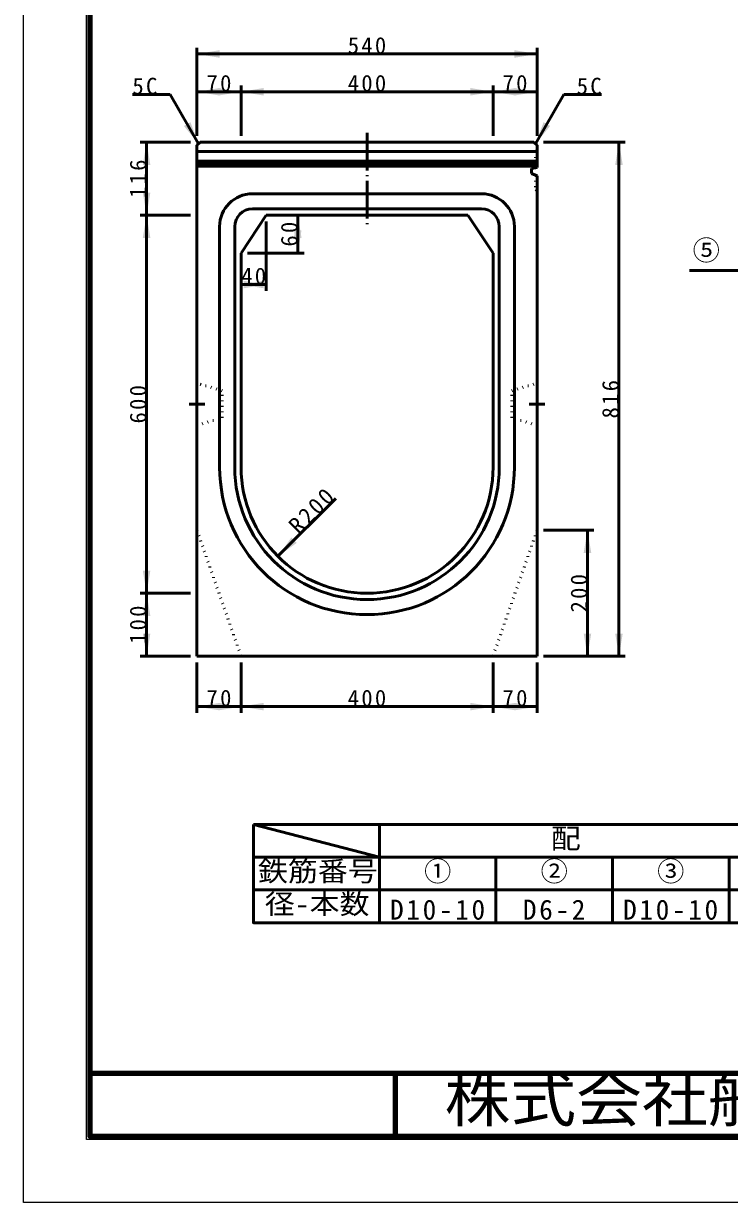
# Model space of a CAD drawing. Units: millimetres, scale not verified. Extents: x -2102 to 2102, y -1485 to 1485.
# Drawn here: x -2102 to -982, y -1485 to 386 of the extents above; entities that cross this region are included whole.
import ezdxf
from ezdxf.enums import TextEntityAlignment as Align

# ---------------------------------------------------------------- set-up
doc = ezdxf.new("R2010")
doc.units = ezdxf.units.MM
doc.header["$LTSCALE"] = 5
doc.header["$PDMODE"] = 32
doc.header["$PDSIZE"] = 2.5
doc.linetypes.add('DOTTED', pattern=[1.75, 0.25, -1.5])
doc.linetypes.add('LONG_DASHED_DOTTED', pattern=[15.25, 12, -1.5, 0.25, -1.5])
doc.layers.add('0-0_V-nasSTD', color=7, linetype='Continuous', lineweight=35)
doc.layers.add('0-1_0', color=7, linetype='Continuous', lineweight=35)
doc.styles.add('ＭＳ ゴシック', font='')
doc.styles.get('ＭＳ ゴシック').set_extended_font_data('MS Gothic')

msp = doc.modelspace()

# ---------------------------------------------------------------- linework, layer by layer
at = {"layer": '0-0_V-nasSTD', "lineweight": 50}
for p, q in [((-1737.5, -885), (-1537.5, -937)), ((-1352.5, -885), (-1537.5, -885)), ((-1167.5, -885), (-1352.5, -885)), ((-982.5, -885), (-1167.5, -885)), ((-797.5, -885), (-982.5, -885)), ((-1737.5, -937), (-1737.5, -989)), ((-1537.5, -937), (-1352.5, -937)), ((-1352.5, -937), (-1167.5, -937)), ((-1167.5, -937), (-982.5, -937))]:
    msp.add_line(p, q, dxfattribs=at)
at = {"layer": '0-0_V-nasSTD', "lineweight": 100}
msp.add_line((-1512.5, -1280), (-1512.5, -1380), dxfattribs=at)
at = {"layer": '0-0_V-nasSTD', "lineweight": 18}
for points in [[(-2102.5, -1485), (-2102.5, 1485), (2102.5, 1485), (2102.5, -1485)], [(-2002.5, -1385), (-2002.5, 1385), (2002.5, 1385), (2002.5, -1385)]]:
    msp.add_lwpolyline(points, close=True, dxfattribs=at)
at = {"layer": '0-0_V-nasSTD', "lineweight": 100}
msp.add_lwpolyline([(-1997.5, 1380), (-1997.5, -1380), (1997.5, -1380), (1997.5, 1380)], close=True, dxfattribs=at)
at = {"layer": '0-0_V-nasSTD', "lineweight": 50}
for points in [[(-1737.5, -885), (-1737.5, -937), (-1572.5, -937)], [(-1537.5, -937), (-1537.5, -885), (-1737.5, -885)], [(-1537.5, -989), (-1537.5, -937), (-1737.5, -937)], [(-1537.5, -937), (-1537.5, -989), (-1352.5, -989), (-1352.5, -937), (-1352.5, -989), (-1167.5, -989), (-1167.5, -937), (-1167.5, -989), (-982.5, -989), (-982.5, -937), (-982.5, -989)], [(-982.5, -989), (-797.5, -989), (-797.5, -937), (-982.5, -937)], [(-1537.5, -989), (-1537.5, -1041), (-1352.5, -1041), (-1352.5, -989), (-1352.5, -1041), (-1167.5, -1041), (-1167.5, -989), (-1167.5, -1041), (-982.5, -1041), (-982.5, -989), (-982.5, -1041)], [(-982.5, -1041), (-797.5, -1041), (-797.5, -989)]]:
    msp.add_lwpolyline(points, dxfattribs=at)
msp.add_lwpolyline([(-1737.5, -989), (-1737.5, -1041), (-1537.5, -1041), (-1537.5, -989)], close=True, dxfattribs=at)
at = {"layer": '0-0_V-nasSTD'}
for points in [[(-1827.218, 338.08), (-1791.218, 332.08), (-1791.218, 344.08)], [(-1323.218, 332.08), (-1323.218, 344.08), (-1287.218, 338.08)], [(-1827.218, 278.08), (-1791.218, 272.08), (-1791.218, 284.08)], [(-1793.218, 272.08), (-1793.218, 284.08), (-1757.218, 278.08)], [(-1757.218, 278.08), (-1721.218, 272.08), (-1721.218, 284.08)], [(-1393.218, 272.08), (-1393.218, 284.08), (-1357.218, 278.08)], [(-1357.218, 278.08), (-1321.218, 272.08), (-1321.218, 284.08)], [(-1323.218, 272.08), (-1323.218, 284.08), (-1287.218, 278.08)], [(-1847.915, 223.757), (-1837.522, 229.757), (-1824.718, 195.58)], [(-1289.718, 195.58), (-1276.915, 229.757), (-1266.522, 223.757)], [(-1913.218, 162.08), (-1907.218, 198.08), (-1901.218, 162.08)], [(-1163.218, 162.08), (-1157.218, 198.08), (-1151.218, 162.08)], [(-1913.218, 118.08), (-1907.218, 82.08), (-1901.218, 118.08)], [(-1913.218, 46.08), (-1907.218, 82.08), (-1901.218, 46.08)], [(-1673.218, 46.08), (-1667.218, 82.08), (-1661.218, 46.08)], [(-1673.218, 58.08), (-1667.218, 22.08), (-1661.218, 58.08)], [(-1757.218, -27.92), (-1721.218, -33.92), (-1721.218, -21.92)], [(-1753.218, -33.92), (-1753.218, -21.92), (-1717.218, -27.92)], [(-1698.64, -459.341), (-1677.427, -429.643), (-1668.941, -438.128)], [(-1213.218, -453.92), (-1207.218, -417.92), (-1201.218, -453.92)], [(-1913.218, -481.92), (-1907.218, -517.92), (-1901.218, -481.92)], [(-1913.218, -553.92), (-1907.218, -517.92), (-1901.218, -553.92)], [(-1913.218, -581.92), (-1907.218, -617.92), (-1901.218, -581.92)], [(-1213.218, -581.92), (-1207.218, -617.92), (-1201.218, -581.92)], [(-1163.218, -581.92), (-1157.218, -617.92), (-1151.218, -581.92)], [(-1827.218, -697.92), (-1791.218, -703.92), (-1791.218, -691.92)], [(-1793.218, -703.92), (-1793.218, -691.92), (-1757.218, -697.92)], [(-1757.218, -697.92), (-1721.218, -703.92), (-1721.218, -691.92)], [(-1393.218, -703.92), (-1393.218, -691.92), (-1357.218, -697.92)], [(-1357.218, -697.92), (-1321.218, -703.92), (-1321.218, -691.92)], [(-1323.218, -703.92), (-1323.218, -691.92), (-1287.218, -697.92)]]:
    msp.add_solid(points, dxfattribs=at)
at = {"layer": '0-1_0', "lineweight": 50}
for p, q in [((-1827.218, 208.08), (-1827.218, 348.08)), ((-1827.218, 338.08), (-1287.218, 338.08)), ((-1287.218, 208.08), (-1287.218, 348.08)), ((-1757.218, 208.08), (-1757.218, 288.08)), ((-1357.218, 208.08), (-1357.218, 288.08)), ((-1929.718, 273.522), (-1869.718, 273.522)), ((-1869.718, 273.522), (-1824.718, 195.58)), ((-1244.718, 273.522), (-1289.718, 195.58)), ((-1244.718, 273.522), (-1184.718, 273.522)), ((-1837.218, 198.08), (-1917.218, 198.08)), ((-1907.218, 82.08), (-1907.218, 198.08)), ((-1822.218, 198.08), (-1827.218, 193.08)), ((-1827.218, -617.92), (-1827.218, 193.08)), ((-1292.218, 198.08), (-1822.218, 198.08)), ((-1292.218, 198.08), (-1287.218, 193.08)), ((-1287.218, 193.08), (-1287.218, 158.095)), ((-1277.218, 198.08), (-1147.218, 198.08)), ((-1157.218, -617.92), (-1157.218, 198.08)), ((-1827.218, 183.08), (-1287.218, 183.08)), ((-1287.218, 168.08), (-1827.218, 168.08)), ((-1827.218, 163.08), (-1287.218, 163.08)), ((-1287.218, 160.08), (-1827.218, 160.08)), ((-1296.218, 156.08), (-1287.218, 158.095)), ((-1296.218, 148.08), (-1296.218, 156.08)), ((-1296.218, 148.08), (-1287.218, 144.722)), ((-1287.218, -617.92), (-1287.218, 144.722)), ((-1739.218, 116.08), (-1375.218, 116.08)), ((-1837.218, 82.08), (-1917.218, 82.08)), ((-1717.218, 82.08), (-1757.218, 22.08)), ((-1739.218, 92.08), (-1375.218, 92.08)), ((-1717.218, 82.08), (-1397.218, 82.08)), ((-1667.218, 22.08), (-1667.218, 82.08)), ((-1397.218, 82.08), (-1357.218, 22.08)), ((-1791.218, 32.08), (-1791.218, 64.08)), ((-1767.218, 32.08), (-1767.218, 64.08)), ((-1717.218, 72.08), (-1717.218, -37.92)), ((-1347.218, 64.08), (-1347.218, 32.08)), ((-1323.218, 64.08), (-1323.218, 32.08)), ((-1791.218, -317.92), (-1791.218, 32.08)), ((-1767.218, -317.92), (-1767.218, 32.08)), ((-1757.218, 22.08), (-1757.218, -317.92)), ((-1747.218, 22.08), (-1657.218, 22.08)), ((-1357.218, 22.08), (-1357.218, -317.92)), ((-1347.218, 32.08), (-1347.218, -317.92)), ((-1323.218, 32.08), (-1323.218, -317.92)), ((-1045.218, -5.886), (-945.218, -5.886)), ((-1757.218, -27.92), (-1717.218, -27.92)), ((-1698.64, -459.341), (-1606.716, -367.417)), ((-1277.218, -417.92), (-1197.218, -417.92)), ((-1207.218, -617.92), (-1207.218, -417.92)), ((-1837.218, -517.92), (-1917.218, -517.92)), ((-1837.218, -617.92), (-1917.218, -617.92)), ((-1827.218, -617.92), (-1287.218, -617.92)), ((-1827.218, -627.92), (-1827.218, -707.92)), ((-1757.218, -627.92), (-1757.218, -707.92)), ((-1357.218, -627.92), (-1357.218, -707.92)), ((-1287.218, -627.92), (-1287.218, -707.92)), ((-1277.218, -617.92), (-1147.218, -617.92)), ((-1827.218, -697.92), (-1757.218, -697.92)), ((-1757.218, -697.92), (-1357.218, -697.92)), ((-1357.218, -697.92), (-1287.218, -697.92))]:
    msp.add_line(p, q, dxfattribs=at)
at = {"layer": '0-1_0', "linetype": 'LONG_DASHED_DOTTED', "lineweight": 50}
for p, q in [((-1557.218, 213.08), (-1557.218, 67.08)), ((-1814.718, -217.92), (-1839.718, -217.92)), ((-1299.718, -217.92), (-1274.718, -217.92))]:
    msp.add_line(p, q, dxfattribs=at)
at = {"layer": '0-1_0', "linetype": 'DOTTED', "lineweight": 50}
for p, q in [((-1289.518, 183.08), (-1287.218, 185.38)), ((-1289.518, 183.08), (-1289.518, 157.58)), ((-1327.218, -196.42), (-1287.218, -184.42)), ((-1287.218, -184.42), (-1287.218, -251.42)), ((-1327.218, -239.42), (-1327.218, -196.42)), ((-1287.218, -251.42), (-1327.218, -239.42)), ((-1827.218, -417.92), (-1757.218, -617.92)), ((-1287.218, -417.92), (-1357.218, -617.92))]:
    msp.add_line(p, q, dxfattribs=at)
at = {"layer": '0-1_0', "lineweight": 100}
msp.add_line((-1997.5, -1280), (1997.5, -1280), dxfattribs=at)
at = {"layer": '0-1_0', "lineweight": 50}
for points in [[(-1827.218, 278.08), (-1757.218, 278.08), (-1357.218, 278.08), (-1287.218, 278.08)], [(-1907.218, -617.92), (-1907.218, -517.92), (-1907.218, 82.08)]]:
    msp.add_lwpolyline(points, dxfattribs=at)
at = {"layer": '0-1_0', "linetype": 'DOTTED', "lineweight": 50}
msp.add_lwpolyline([(-1289.518, 145.58), (-1289.518, 123.08), (-1287.218, 120.78)], dxfattribs=at)
msp.add_lwpolyline([(-1787.218, -196.42), (-1827.218, -184.42), (-1827.218, -251.42), (-1787.218, -239.42)], close=True, dxfattribs=at)
at = {"layer": '0-1_0', "lineweight": 50}
for centre, radius, start, end in [((-1739.218, 64.08), 52, 90, 180), ((-1375.218, 64.08), 52, 0, 90), ((-1739.218, 64.08), 28, 90, 180), ((-1375.218, 64.08), 28, 0, 90), ((-1557.218, -317.92), 234, 180, 270), ((-1557.218, -317.92), 210, 180, 270), ((-1557.218, -317.92), 200, 180, 270), ((-1557.218, -317.92), 200, 270, 0), ((-1557.218, -317.92), 210, 270, 0), ((-1557.218, -317.92), 234, 270, 0)]:
    msp.add_arc(centre, radius, start, end, dxfattribs=at)
at = {"layer": '0-1_0'}
for p in [(-1289.518, 157.58), (-1289.518, 145.58)]:
    msp.add_point(p, dxfattribs=at)

# ---------------------------------------------------------------- texts
at = {"layer": '0-0_V-nasSTD', "style": 'ＭＳ ゴシック'}
for s, p in [('⑤', (-1040.218, 1.114)), ('①', (-1466.6, -984.6)), ('②', (-1281.6, -984.6)), ('③', (-1096.6, -984.6))]:
    msp.add_text(s, height=31.67, dxfattribs=at).set_placement(p, align=Align.BOTTOM_LEFT)
at = {"layer": '0-0_V-nasSTD', "style": 'ＭＳ ゴシック', "width": 1.1}
for s, height, p in [('配\u3000\u3000\u3000\u3000\u3000\u3000\u3000\u3000\u3000\u3000筋', 31.67, (-1265.46, -932.6)), ('鉄筋番号', 31.67, (-1730.38, -984.6)), ('径-本数', 31.67, (-1719.58, -1036.6)), ('株式会社船生コンクリート工業', 69.65, (-1434.221, -1377.45))]:
    msp.add_text(s, height=height, dxfattribs=at).set_placement(p, align=Align.BOTTOM_LEFT)
at = {"layer": '0-0_V-nasSTD', "attachment_point": 7, "style": 'ＭＳ ゴシック'}
for s, insert, char_height in [('\\T1.2;540', (-1587.818, 338.08), 26.39), ('\\T1.2;5C', (-1929.718, 273.522), 26.39), ('\\T1.2;70', (-1812.018, 278.08), 26.39), ('\\T1.2;400', (-1587.818, 278.08), 26.39), ('\\T1.2;70', (-1342.018, 278.08), 26.39), ('\\T1.2;5C', (-1224.318, 273.522), 26.39), ('\\T1.2;40', (-1757.018, -27.92), 26.39), ('\\T1.2;70', (-1812.016, -697.92), 26.39), ('\\T1.2;400', (-1587.818, -697.92), 26.39), ('\\T1.2;70', (-1342.016, -697.92), 26.39), ('\\T1.2;D10-10', (-1520.6, -1036.6), 31.67), ('\\T1.2;D6-2', (-1309.68, -1036.6), 31.67), ('\\T1.2;D10-10', (-1150.6, -1036.6), 31.67)]:
    msp.add_mtext(s, dxfattribs=dict(at, insert=insert, char_height=char_height))
at = {"layer": '0-0_V-nasSTD', "char_height": 26.39, "attachment_point": 7, "style": 'ＭＳ ゴシック'}
for s, insert, rotation in [('\\T1.2;116', (-1907.218, 109.48), 90), ('\\T1.2;60', (-1667.218, 32.28), 90), ('\\T1.2;816', (-1157.218, -240.52), 90), ('\\T1.2;600', (-1907.218, -248.52), 90), ('\\T1.2;R200', (-1665.264, -425.966), 45), ('\\T1.2;200', (-1207.218, -548.52), 90), ('\\T1.2;100', (-1907.218, -598.52), 90)]:
    msp.add_mtext(s, dxfattribs=dict(at, insert=insert, rotation=rotation))

doc.saveas('drawing.dxf')
